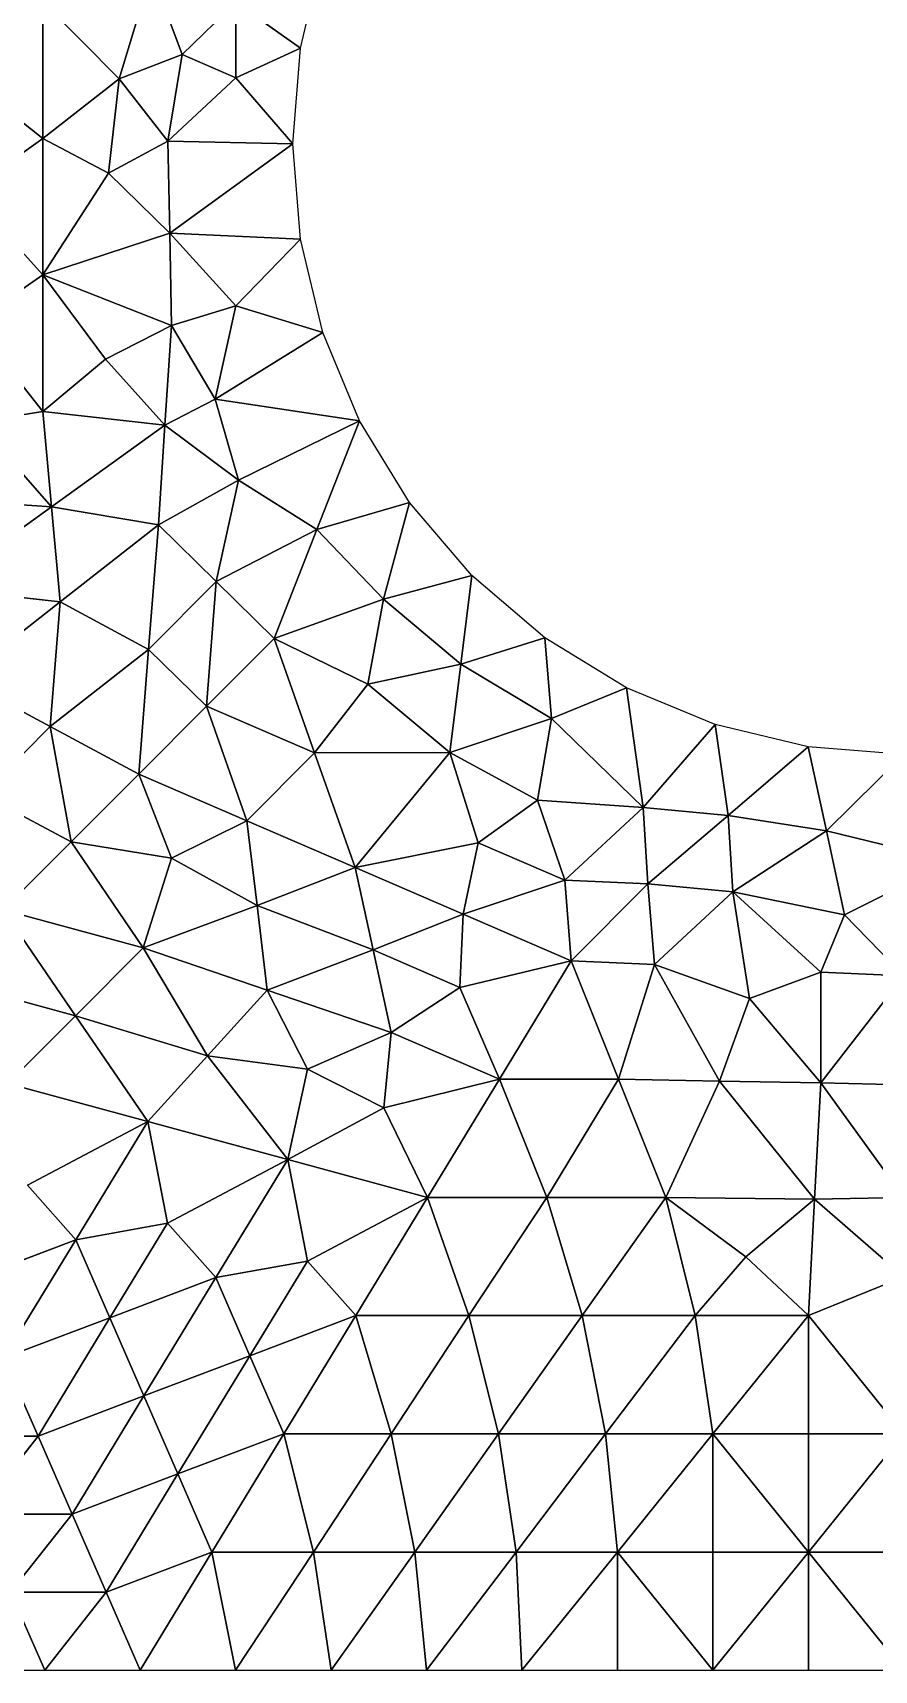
# Model space of a CAD drawing. Extents: x 100 to 350, y 100 to 150.
# Drawn here: x 135.74 to 149.51, y 100 to 126.82 of the extents above; entities that cross this region are included whole.
import ezdxf

# ---------------------------------------------------------------- set-up
doc = ezdxf.new("R2010")
doc.units = 0

msp = doc.modelspace()

# ---------------------------------------------------------------- linework, layer by layer
at = {"color": 7}
for p, q in [((140.123, 126.564), (140.489, 128.09)), ((140, 125), (140.123, 126.564)), ((140.123, 123.436), (140, 125)), ((140.489, 121.91), (140.123, 123.436)), ((141.09, 120.46), (140.489, 121.91)), ((141.91, 119.122), (141.09, 120.46)), ((142.929, 117.929), (141.91, 119.122)), ((144.122, 116.91), (142.929, 117.929)), ((145.46, 116.09), (144.122, 116.91)), ((146.91, 115.489), (145.46, 116.09)), ((148.436, 115.123), (146.91, 115.489)), ((150, 115), (148.436, 115.123)), ((134.375, 100), (135.938, 100)), ((135.938, 100), (137.5, 100)), ((137.5, 100), (139.062, 100)), ((139.062, 100), (140.625, 100)), ((140.625, 100), (142.188, 100)), ((142.188, 100), (143.75, 100)), ((143.75, 100), (145.312, 100)), ((145.312, 100), (146.875, 100)), ((146.875, 100), (148.438, 100)), ((148.438, 100), (150, 100))]:
    msp.add_line(p, q, dxfattribs=at)
at = {"color": 1}
for p, q in [((137.155, 126.062), (137.687, 127.816)), ((137.687, 127.816), (137.155, 126.062)), ((138.186, 126.463), (137.687, 127.816)), ((137.687, 127.816), (138.186, 126.463)), ((135.906, 127.326), (137.155, 126.062)), ((135.906, 125.088), (135.906, 127.326)), ((137.155, 126.062), (135.906, 127.326)), ((135.906, 127.326), (135.906, 125.088)), ((139.069, 127.314), (138.186, 126.463)), ((138.186, 126.463), (139.069, 127.314)), ((139.067, 126.08), (139.069, 127.314)), ((139.069, 127.314), (139.067, 126.08)), ((139.069, 127.314), (140.123, 126.564)), ((140.123, 126.564), (139.069, 127.314)), ((137.155, 126.062), (138.186, 126.463)), ((138.186, 126.463), (137.155, 126.062)), ((138.186, 126.463), (137.953, 125.044)), ((137.953, 125.044), (138.186, 126.463)), ((138.186, 126.463), (139.067, 126.08)), ((139.067, 126.08), (138.186, 126.463)), ((139.067, 126.08), (140.123, 126.564)), ((140.123, 126.564), (139.067, 126.08)), ((134.683, 126.055), (135.906, 125.088)), ((135.906, 125.088), (134.683, 126.055)), ((135.906, 125.088), (137.155, 126.062)), ((137.155, 126.062), (135.906, 125.088)), ((136.981, 124.516), (137.155, 126.062)), ((137.155, 126.062), (136.981, 124.516)), ((137.155, 126.062), (137.953, 125.044)), ((137.953, 125.044), (137.155, 126.062)), ((137.953, 125.044), (139.067, 126.08)), ((139.067, 126.08), (137.953, 125.044)), ((139.067, 126.08), (140, 125)), ((140, 125), (139.067, 126.08)), ((135.906, 125.088), (134.683, 124.209)), ((134.683, 124.209), (135.906, 125.088)), ((135.906, 122.851), (135.906, 125.088)), ((135.906, 125.088), (136.981, 124.516)), ((136.981, 124.516), (135.906, 125.088)), ((135.906, 125.088), (135.906, 122.851)), ((137.953, 125.044), (136.981, 124.516)), ((136.981, 124.516), (137.953, 125.044)), ((140, 125), (137.953, 125.044)), ((137.953, 125.044), (137.984, 123.534)), ((137.984, 123.534), (137.953, 125.044)), ((137.953, 125.044), (140, 125)), ((137.984, 123.534), (140, 125)), ((140, 125), (137.984, 123.534)), ((136.981, 124.516), (135.906, 122.851)), ((135.906, 122.851), (136.981, 124.516)), ((137.984, 123.534), (136.981, 124.516)), ((136.981, 124.516), (137.984, 123.534)), ((134.683, 124.209), (135.906, 122.851)), ((135.906, 122.851), (134.683, 124.209)), ((135.906, 122.851), (137.984, 123.534)), ((137.984, 123.534), (135.906, 122.851)), ((138.015, 122.025), (137.984, 123.534)), ((140.123, 123.436), (137.984, 123.534)), ((137.984, 123.534), (139.068, 122.344)), ((137.984, 123.534), (140.123, 123.436)), ((139.068, 122.344), (137.984, 123.534)), ((137.984, 123.534), (138.015, 122.025)), ((140.123, 123.436), (139.068, 122.344)), ((139.068, 122.344), (140.123, 123.436)), ((134.767, 122.059), (135.906, 122.851)), ((135.906, 122.851), (134.767, 122.059)), ((138.015, 122.025), (135.906, 122.851)), ((135.906, 122.851), (136.934, 121.47)), ((135.906, 122.851), (138.015, 122.025)), ((135.906, 120.614), (135.906, 122.851)), ((136.934, 121.47), (135.906, 122.851)), ((135.906, 122.851), (135.906, 120.614)), ((139.068, 122.344), (138.015, 122.025)), ((138.015, 122.025), (139.068, 122.344)), ((139.068, 122.344), (138.73, 120.816)), ((138.73, 120.816), (139.068, 122.344)), ((139.068, 122.344), (140.489, 121.91)), ((140.489, 121.91), (139.068, 122.344)), ((134.767, 122.059), (135.906, 120.614)), ((135.906, 120.614), (134.767, 122.059)), ((138.015, 122.025), (136.934, 121.47)), ((136.934, 121.47), (138.015, 122.025)), ((137.907, 120.39), (138.015, 122.025)), ((138.015, 122.025), (137.907, 120.39)), ((138.73, 120.816), (138.015, 122.025)), ((138.015, 122.025), (138.73, 120.816)), ((140.489, 121.91), (138.73, 120.816)), ((138.73, 120.816), (140.489, 121.91)), ((136.934, 121.47), (135.906, 120.614)), ((135.906, 120.614), (136.934, 121.47)), ((136.934, 121.47), (137.907, 120.39)), ((137.907, 120.39), (136.934, 121.47)), ((138.73, 120.816), (137.907, 120.39)), ((137.907, 120.39), (138.73, 120.816)), ((139.111, 119.488), (138.73, 120.816)), ((138.73, 120.816), (139.111, 119.488)), ((141.09, 120.46), (138.73, 120.816)), ((138.73, 120.816), (141.09, 120.46)), ((134.83, 120.439), (135.906, 120.614)), ((135.906, 120.614), (134.83, 120.439)), ((136.049, 119.054), (134.83, 120.439)), ((134.83, 120.439), (136.049, 119.054)), ((137.907, 120.39), (135.906, 120.614)), ((135.906, 120.614), (136.049, 119.054)), ((136.049, 119.054), (135.906, 120.614)), ((135.906, 120.614), (137.907, 120.39)), ((139.111, 119.488), (141.09, 120.46)), ((141.09, 120.46), (139.111, 119.488)), ((141.09, 120.46), (140.392, 118.68)), ((140.392, 118.68), (141.09, 120.46)), ((136.049, 119.054), (137.907, 120.39)), ((137.907, 120.39), (136.049, 119.054)), ((137.907, 120.39), (137.8, 118.756)), ((137.8, 118.756), (137.907, 120.39)), ((137.907, 120.39), (139.111, 119.488)), ((139.111, 119.488), (137.907, 120.39)), ((139.111, 119.488), (137.8, 118.756)), ((137.8, 118.756), (139.111, 119.488)), ((138.747, 117.828), (139.111, 119.488)), ((139.111, 119.488), (138.747, 117.828)), ((139.111, 119.488), (140.392, 118.68)), ((140.392, 118.68), (139.111, 119.488)), ((136.049, 119.054), (133.798, 119.202)), ((133.798, 119.202), (136.049, 119.054)), ((141.91, 119.122), (140.392, 118.68)), ((140.392, 118.68), (141.91, 119.122)), ((141.483, 117.543), (141.91, 119.122)), ((141.91, 119.122), (141.483, 117.543)), ((134.191, 117.718), (136.049, 119.054)), ((136.049, 119.054), (134.191, 117.718)), ((136.049, 119.054), (136.192, 117.495)), ((137.8, 118.756), (136.049, 119.054)), ((136.049, 119.054), (137.8, 118.756)), ((136.192, 117.495), (136.049, 119.054)), ((137.8, 118.756), (136.192, 117.495)), ((136.192, 117.495), (137.8, 118.756)), ((137.639, 116.716), (137.8, 118.756)), ((137.8, 118.756), (137.639, 116.716)), ((137.8, 118.756), (138.747, 117.828)), ((138.747, 117.828), (137.8, 118.756)), ((140.392, 118.68), (138.747, 117.828)), ((138.747, 117.828), (140.392, 118.68)), ((139.694, 116.899), (140.392, 118.68)), ((140.392, 118.68), (139.694, 116.899)), ((140.392, 118.68), (141.483, 117.543)), ((141.483, 117.543), (140.392, 118.68)), ((138.747, 117.828), (137.639, 116.716)), ((137.639, 116.716), (138.747, 117.828)), ((138.586, 115.788), (138.747, 117.828)), ((138.747, 117.828), (138.586, 115.788)), ((139.694, 116.899), (138.747, 117.828)), ((138.747, 117.828), (139.694, 116.899)), ((142.929, 117.929), (141.483, 117.543)), ((141.483, 117.543), (142.929, 117.929)), ((142.749, 116.479), (142.929, 117.929)), ((142.929, 117.929), (142.749, 116.479)), ((136.192, 117.495), (134.191, 117.718)), ((134.191, 117.718), (136.192, 117.495)), ((136.192, 117.495), (134.583, 116.234)), ((134.583, 116.234), (136.192, 117.495)), ((136.192, 117.495), (136.03, 115.455)), ((136.03, 115.455), (136.192, 117.495)), ((136.192, 117.495), (137.639, 116.716)), ((137.639, 116.716), (136.192, 117.495)), ((141.483, 117.543), (139.694, 116.899)), ((139.694, 116.899), (141.483, 117.543)), ((141.226, 116.15), (141.483, 117.543)), ((141.483, 117.543), (141.226, 116.15)), ((142.749, 116.479), (141.483, 117.543)), ((141.483, 117.543), (142.749, 116.479)), ((136.03, 115.455), (137.639, 116.716)), ((137.639, 116.716), (136.03, 115.455)), ((137.477, 114.676), (137.639, 116.716)), ((137.639, 116.716), (137.477, 114.676)), ((137.639, 116.716), (138.586, 115.788)), ((138.586, 115.788), (137.639, 116.716)), ((139.694, 116.899), (138.586, 115.788)), ((138.586, 115.788), (139.694, 116.899)), ((140.356, 115.023), (139.694, 116.899)), ((139.694, 116.899), (141.226, 116.15)), ((141.226, 116.15), (139.694, 116.899)), ((139.694, 116.899), (140.356, 115.023)), ((144.122, 116.91), (142.749, 116.479)), ((142.749, 116.479), (144.122, 116.91)), ((144.122, 116.91), (144.231, 115.587)), ((144.231, 115.587), (144.122, 116.91)), ((142.749, 116.479), (141.226, 116.15)), ((141.226, 116.15), (142.749, 116.479)), ((142.57, 115.028), (142.749, 116.479)), ((142.749, 116.479), (142.57, 115.028)), ((144.231, 115.587), (142.749, 116.479)), ((142.749, 116.479), (144.231, 115.587)), ((134.583, 116.234), (136.03, 115.455)), ((136.03, 115.455), (134.583, 116.234)), ((141.226, 116.15), (140.356, 115.023)), ((140.356, 115.023), (141.226, 116.15)), ((142.57, 115.028), (141.226, 116.15)), ((141.226, 116.15), (142.57, 115.028)), ((145.46, 116.09), (144.231, 115.587)), ((144.231, 115.587), (145.46, 116.09)), ((145.46, 116.09), (145.731, 114.132)), ((145.731, 114.132), (145.46, 116.09)), ((138.586, 115.788), (137.477, 114.676)), ((137.477, 114.676), (138.586, 115.788)), ((138.586, 115.788), (140.356, 115.023)), ((138.586, 115.788), (139.247, 113.911)), ((140.356, 115.023), (138.586, 115.788)), ((139.247, 113.911), (138.586, 115.788)), ((142.57, 115.028), (144.231, 115.587)), ((144.231, 115.587), (142.57, 115.028)), ((144.231, 115.587), (144.003, 114.248)), ((144.003, 114.248), (144.231, 115.587)), ((144.231, 115.587), (145.731, 114.132)), ((145.731, 114.132), (144.231, 115.587)), ((134.922, 114.343), (136.03, 115.455)), ((136.03, 115.455), (134.922, 114.343)), ((136.03, 115.455), (137.477, 114.676)), ((136.369, 113.565), (136.03, 115.455)), ((137.477, 114.676), (136.03, 115.455)), ((136.03, 115.455), (136.369, 113.565)), ((145.731, 114.132), (146.91, 115.489)), ((146.91, 115.489), (145.731, 114.132)), ((146.91, 115.489), (147.122, 114.001)), ((147.122, 114.001), (146.91, 115.489)), ((147.122, 114.001), (148.436, 115.123)), ((148.436, 115.123), (147.122, 114.001)), ((148.436, 115.123), (148.733, 113.747)), ((148.733, 113.747), (148.436, 115.123)), ((140.356, 115.023), (139.247, 113.911)), ((139.247, 113.911), (140.356, 115.023)), ((140.356, 115.023), (142.57, 115.028)), ((142.57, 115.028), (140.356, 115.023)), ((140.356, 115.023), (141.017, 113.147)), ((141.017, 113.147), (140.356, 115.023)), ((141.017, 113.147), (142.57, 115.028)), ((142.57, 115.028), (141.017, 113.147)), ((143.033, 113.552), (142.57, 115.028)), ((144.003, 114.248), (142.57, 115.028)), ((142.57, 115.028), (143.033, 113.552)), ((142.57, 115.028), (144.003, 114.248)), ((148.733, 113.747), (150, 115)), ((150, 115), (148.733, 113.747)), ((136.369, 113.565), (137.477, 114.676)), ((137.477, 114.676), (136.369, 113.565)), ((139.247, 113.911), (137.477, 114.676)), ((137.477, 114.676), (138.012, 113.302)), ((138.012, 113.302), (137.477, 114.676)), ((137.477, 114.676), (139.247, 113.911)), ((136.369, 113.565), (134.922, 114.343)), ((134.922, 114.343), (136.369, 113.565)), ((144.003, 114.248), (143.033, 113.552)), ((143.033, 113.552), (144.003, 114.248)), ((145.731, 114.132), (144.003, 114.248)), ((144.003, 114.248), (144.449, 112.94)), ((144.449, 112.94), (144.003, 114.248)), ((144.003, 114.248), (145.731, 114.132)), ((144.449, 112.94), (145.731, 114.132)), ((145.731, 114.132), (144.449, 112.94)), ((145.809, 112.879), (145.731, 114.132)), ((145.731, 114.132), (147.122, 114.001)), ((145.731, 114.132), (145.809, 112.879)), ((147.122, 114.001), (145.731, 114.132)), ((147.122, 114.001), (145.809, 112.879)), ((145.809, 112.879), (147.122, 114.001)), ((147.201, 112.748), (147.122, 114.001)), ((147.122, 114.001), (148.733, 113.747)), ((148.733, 113.747), (147.122, 114.001)), ((147.122, 114.001), (147.201, 112.748)), ((139.247, 113.911), (138.012, 113.302)), ((138.012, 113.302), (139.247, 113.911)), ((141.017, 113.147), (139.247, 113.911)), ((139.247, 113.911), (139.414, 112.525)), ((139.414, 112.525), (139.247, 113.911)), ((139.247, 113.911), (141.017, 113.147)), ((148.733, 113.747), (147.201, 112.748)), ((147.201, 112.748), (148.733, 113.747)), ((148.733, 113.747), (150.782, 113.248)), ((149.03, 112.371), (148.733, 113.747)), ((148.733, 113.747), (149.03, 112.371)), ((150.782, 113.248), (148.733, 113.747)), ((135.261, 112.453), (136.369, 113.565)), ((136.369, 113.565), (135.261, 112.453)), ((137.551, 111.832), (136.369, 113.565)), ((136.369, 113.565), (138.012, 113.302)), ((138.012, 113.302), (136.369, 113.565)), ((136.369, 113.565), (137.551, 111.832)), ((143.033, 113.552), (141.017, 113.147)), ((141.017, 113.147), (143.033, 113.552)), ((142.787, 112.382), (143.033, 113.552)), ((143.033, 113.552), (142.787, 112.382)), ((143.033, 113.552), (144.449, 112.94)), ((144.449, 112.94), (143.033, 113.552)), ((138.012, 113.302), (137.551, 111.832)), ((137.551, 111.832), (138.012, 113.302)), ((138.012, 113.302), (139.414, 112.525)), ((139.414, 112.525), (138.012, 113.302)), ((150.782, 113.248), (149.03, 112.371)), ((149.03, 112.371), (150.782, 113.248)), ((139.414, 112.525), (141.017, 113.147)), ((141.017, 113.147), (139.414, 112.525)), ((141.017, 113.147), (142.787, 112.382)), ((141.314, 111.796), (141.017, 113.147)), ((142.787, 112.382), (141.017, 113.147)), ((141.017, 113.147), (141.314, 111.796)), ((142.787, 112.382), (144.449, 112.94)), ((144.449, 112.94), (142.787, 112.382)), ((144.449, 112.94), (145.809, 112.879)), ((144.449, 112.94), (144.557, 111.617)), ((145.809, 112.879), (144.449, 112.94)), ((144.557, 111.617), (144.449, 112.94)), ((145.809, 112.879), (144.557, 111.617)), ((144.557, 111.617), (145.809, 112.879)), ((145.809, 112.879), (147.201, 112.748)), ((145.918, 111.556), (145.809, 112.879)), ((147.201, 112.748), (145.809, 112.879)), ((145.809, 112.879), (145.918, 111.556)), ((147.201, 112.748), (145.918, 111.556)), ((145.918, 111.556), (147.201, 112.748)), ((147.201, 112.748), (149.03, 112.371)), ((147.476, 111.001), (147.201, 112.748)), ((147.201, 112.748), (148.639, 111.434)), ((149.03, 112.371), (147.201, 112.748)), ((147.201, 112.748), (147.476, 111.001)), ((148.639, 111.434), (147.201, 112.748)), ((136.443, 110.72), (135.261, 112.453)), ((135.261, 112.453), (137.551, 111.832)), ((137.551, 111.832), (135.261, 112.453)), ((135.261, 112.453), (136.443, 110.72)), ((137.551, 111.832), (139.414, 112.525)), ((139.414, 112.525), (137.551, 111.832)), ((141.314, 111.796), (139.414, 112.525)), ((139.414, 112.525), (139.581, 111.139)), ((139.581, 111.139), (139.414, 112.525)), ((139.414, 112.525), (141.314, 111.796)), ((141.314, 111.796), (142.787, 112.382)), ((142.787, 112.382), (141.314, 111.796)), ((142.73, 111.184), (142.787, 112.382)), ((142.787, 112.382), (142.73, 111.184)), ((144.557, 111.617), (142.787, 112.382)), ((142.787, 112.382), (144.557, 111.617)), ((149.03, 112.371), (148.639, 111.434)), ((148.639, 111.434), (149.03, 112.371)), ((149.03, 112.371), (150, 111.372)), ((150, 111.372), (149.03, 112.371)), ((136.443, 110.72), (137.551, 111.832)), ((137.551, 111.832), (136.443, 110.72)), ((139.581, 111.139), (137.551, 111.832)), ((137.551, 111.832), (138.603, 110.063)), ((138.603, 110.063), (137.551, 111.832)), ((137.551, 111.832), (139.581, 111.139)), ((141.314, 111.796), (139.581, 111.139)), ((139.581, 111.139), (141.314, 111.796)), ((141.611, 110.446), (141.314, 111.796)), ((142.73, 111.184), (141.314, 111.796)), ((141.314, 111.796), (141.611, 110.446)), ((141.314, 111.796), (142.73, 111.184)), ((144.557, 111.617), (142.73, 111.184)), ((142.73, 111.184), (144.557, 111.617)), ((143.381, 109.681), (144.557, 111.617)), ((144.557, 111.617), (143.381, 109.681)), ((145.33, 109.681), (144.557, 111.617)), ((145.918, 111.556), (144.557, 111.617)), ((144.557, 111.617), (145.33, 109.681)), ((144.557, 111.617), (145.918, 111.556)), ((134.153, 111.342), (136.443, 110.72)), ((136.443, 110.72), (134.153, 111.342)), ((145.918, 111.556), (145.33, 109.681)), ((145.33, 109.681), (145.918, 111.556)), ((146.985, 109.65), (145.918, 111.556)), ((145.918, 111.556), (147.476, 111.001)), ((145.918, 111.556), (146.985, 109.65)), ((147.476, 111.001), (145.918, 111.556)), ((148.639, 111.434), (147.476, 111.001)), ((147.476, 111.001), (148.639, 111.434)), ((148.639, 111.434), (148.639, 109.62)), ((150, 111.372), (148.639, 111.434)), ((148.639, 111.434), (150, 111.372)), ((148.639, 109.62), (148.639, 111.434)), ((148.639, 109.62), (150, 111.372)), ((150, 111.372), (148.639, 109.62)), ((138.603, 110.063), (139.581, 111.139)), ((139.581, 111.139), (138.603, 110.063)), ((139.581, 111.139), (141.611, 110.446)), ((140.239, 109.845), (139.581, 111.139)), ((141.611, 110.446), (139.581, 111.139)), ((139.581, 111.139), (140.239, 109.845)), ((142.73, 111.184), (141.611, 110.446)), ((141.611, 110.446), (142.73, 111.184)), ((143.381, 109.681), (142.73, 111.184)), ((142.73, 111.184), (143.381, 109.681)), ((147.476, 111.001), (146.985, 109.65)), ((146.985, 109.65), (147.476, 111.001)), ((148.639, 109.62), (147.476, 111.001)), ((147.476, 111.001), (148.639, 109.62)), ((136.443, 110.72), (135.335, 109.609)), ((135.335, 109.609), (136.443, 110.72)), ((137.625, 108.987), (136.443, 110.72)), ((138.603, 110.063), (136.443, 110.72)), ((136.443, 110.72), (137.625, 108.987)), ((136.443, 110.72), (138.603, 110.063)), ((140.239, 109.845), (141.611, 110.446)), ((141.611, 110.446), (140.239, 109.845)), ((141.487, 109.212), (141.611, 110.446)), ((141.611, 110.446), (141.487, 109.212)), ((141.611, 110.446), (143.381, 109.681)), ((143.381, 109.681), (141.611, 110.446)), ((137.625, 108.987), (138.603, 110.063)), ((138.603, 110.063), (137.625, 108.987)), ((140.239, 109.845), (138.603, 110.063)), ((138.603, 110.063), (139.915, 108.366)), ((139.915, 108.366), (138.603, 110.063)), ((138.603, 110.063), (140.239, 109.845)), ((139.915, 108.366), (140.239, 109.845)), ((140.239, 109.845), (139.915, 108.366)), ((141.487, 109.212), (140.239, 109.845)), ((140.239, 109.845), (141.487, 109.212)), ((135.335, 109.609), (137.625, 108.987)), ((137.625, 108.987), (135.335, 109.609)), ((143.381, 109.681), (141.487, 109.212)), ((141.487, 109.212), (143.381, 109.681)), ((142.205, 107.745), (143.381, 109.681)), ((143.381, 109.681), (142.205, 107.745)), ((145.33, 109.681), (143.381, 109.681)), ((143.381, 109.681), (144.154, 107.745)), ((143.381, 109.681), (145.33, 109.681)), ((144.154, 107.745), (143.381, 109.681)), ((144.154, 107.745), (145.33, 109.681)), ((145.33, 109.681), (144.154, 107.745)), ((146.102, 107.745), (145.33, 109.681)), ((145.33, 109.681), (146.985, 109.65)), ((146.985, 109.65), (145.33, 109.681)), ((145.33, 109.681), (146.102, 107.745)), ((146.985, 109.65), (146.102, 107.745)), ((146.102, 107.745), (146.985, 109.65)), ((148.538, 107.714), (146.985, 109.65)), ((146.985, 109.65), (148.639, 109.62)), ((146.985, 109.65), (148.538, 107.714)), ((148.639, 109.62), (146.985, 109.65)), ((148.538, 107.714), (148.639, 109.62)), ((148.639, 109.62), (148.538, 107.714)), ((150, 107.745), (148.639, 109.62)), ((150, 109.589), (148.639, 109.62)), ((148.639, 109.62), (150, 107.745)), ((148.639, 109.62), (150, 109.589)), ((141.487, 109.212), (139.915, 108.366)), ((139.915, 108.366), (141.487, 109.212)), ((142.205, 107.745), (141.487, 109.212)), ((141.487, 109.212), (142.205, 107.745)), ((137.625, 108.987), (135.657, 107.943)), ((135.657, 107.943), (137.625, 108.987)), ((136.449, 107.051), (137.625, 108.987)), ((137.625, 108.987), (136.449, 107.051)), ((137.625, 108.987), (139.915, 108.366)), ((137.947, 107.321), (137.625, 108.987)), ((139.915, 108.366), (137.625, 108.987)), ((137.625, 108.987), (137.947, 107.321)), ((139.915, 108.366), (137.947, 107.321)), ((137.947, 107.321), (139.915, 108.366)), ((138.739, 106.43), (139.915, 108.366)), ((139.915, 108.366), (138.739, 106.43)), ((139.915, 108.366), (142.205, 107.745)), ((140.237, 106.7), (139.915, 108.366)), ((142.205, 107.745), (139.915, 108.366)), ((139.915, 108.366), (140.237, 106.7)), ((135.657, 107.943), (136.449, 107.051)), ((136.449, 107.051), (135.657, 107.943)), ((142.205, 107.745), (140.237, 106.7)), ((140.237, 106.7), (142.205, 107.745)), ((141.029, 105.809), (142.205, 107.745)), ((142.205, 107.745), (141.029, 105.809)), ((144.154, 107.745), (142.205, 107.745)), ((142.205, 107.745), (142.881, 105.809)), ((142.205, 107.745), (144.154, 107.745)), ((142.881, 105.809), (142.205, 107.745)), ((144.154, 107.745), (142.881, 105.809)), ((142.881, 105.809), (144.154, 107.745)), ((144.154, 107.745), (144.733, 105.809)), ((146.102, 107.745), (144.154, 107.745)), ((144.733, 105.809), (144.154, 107.745)), ((144.154, 107.745), (146.102, 107.745)), ((144.733, 105.809), (146.102, 107.745)), ((146.102, 107.745), (144.733, 105.809)), ((147.416, 106.769), (146.102, 107.745)), ((146.102, 107.745), (146.585, 105.809)), ((146.102, 107.745), (148.538, 107.714)), ((146.585, 105.809), (146.102, 107.745)), ((148.538, 107.714), (146.102, 107.745)), ((146.102, 107.745), (147.416, 106.769)), ((147.416, 106.769), (148.538, 107.714)), ((148.538, 107.714), (147.416, 106.769)), ((148.538, 107.714), (148.438, 105.809)), ((148.438, 105.809), (148.538, 107.714)), ((148.538, 107.714), (150, 107.745)), ((150, 107.745), (148.538, 107.714)), ((150, 106.444), (148.538, 107.714)), ((148.538, 107.714), (150, 106.444)), ((137.947, 107.321), (136.449, 107.051)), ((136.449, 107.051), (137.947, 107.321)), ((137.006, 105.772), (137.947, 107.321)), ((137.947, 107.321), (137.006, 105.772)), ((138.739, 106.43), (137.947, 107.321)), ((137.947, 107.321), (138.739, 106.43)), ((136.449, 107.051), (134.716, 106.394)), ((134.716, 106.394), (136.449, 107.051)), ((136.449, 107.051), (135.272, 105.115)), ((135.272, 105.115), (136.449, 107.051)), ((136.449, 107.051), (137.006, 105.772)), ((137.006, 105.772), (136.449, 107.051)), ((146.585, 105.809), (147.416, 106.769)), ((147.416, 106.769), (146.585, 105.809)), ((148.438, 105.809), (147.416, 106.769)), ((147.416, 106.769), (148.438, 105.809)), ((140.237, 106.7), (138.739, 106.43)), ((138.739, 106.43), (140.237, 106.7)), ((139.296, 105.151), (140.237, 106.7)), ((140.237, 106.7), (139.296, 105.151)), ((140.237, 106.7), (141.029, 105.809)), ((141.029, 105.809), (140.237, 106.7)), ((137.006, 105.772), (138.739, 106.43)), ((138.739, 106.43), (137.006, 105.772)), ((137.562, 104.494), (138.739, 106.43)), ((138.739, 106.43), (137.562, 104.494)), ((138.739, 106.43), (139.296, 105.151)), ((139.296, 105.151), (138.739, 106.43)), ((148.438, 105.809), (150, 106.444)), ((150, 106.444), (148.438, 105.809)), ((135.272, 105.115), (137.006, 105.772)), ((137.006, 105.772), (135.272, 105.115)), ((135.829, 103.836), (137.006, 105.772)), ((137.006, 105.772), (135.829, 103.836)), ((137.006, 105.772), (137.562, 104.494)), ((137.562, 104.494), (137.006, 105.772)), ((141.029, 105.809), (139.296, 105.151)), ((139.296, 105.151), (141.029, 105.809)), ((139.852, 103.872), (141.029, 105.809)), ((141.029, 105.809), (139.852, 103.872)), ((142.881, 105.809), (141.029, 105.809)), ((141.029, 105.809), (141.608, 103.872)), ((141.029, 105.809), (142.881, 105.809)), ((141.608, 103.872), (141.029, 105.809)), ((142.881, 105.809), (141.608, 103.872)), ((141.608, 103.872), (142.881, 105.809)), ((142.881, 105.809), (143.364, 103.872)), ((144.733, 105.809), (142.881, 105.809)), ((142.881, 105.809), (144.733, 105.809)), ((143.364, 103.872), (142.881, 105.809)), ((143.364, 103.872), (144.733, 105.809)), ((144.733, 105.809), (143.364, 103.872)), ((146.585, 105.809), (144.733, 105.809)), ((144.733, 105.809), (145.119, 103.872)), ((144.733, 105.809), (146.585, 105.809)), ((145.119, 103.872), (144.733, 105.809)), ((146.585, 105.809), (145.119, 103.872)), ((145.119, 103.872), (146.585, 105.809)), ((146.585, 105.809), (146.875, 103.872)), ((148.438, 105.809), (146.585, 105.809)), ((146.585, 105.809), (148.438, 105.809)), ((146.875, 103.872), (146.585, 105.809)), ((146.875, 103.872), (148.438, 105.809)), ((148.438, 105.809), (146.875, 103.872)), ((150, 103.872), (148.438, 105.809)), ((148.438, 105.809), (148.438, 103.872)), ((148.438, 105.809), (150, 103.872)), ((148.438, 103.872), (148.438, 105.809)), ((139.296, 105.151), (137.562, 104.494)), ((137.562, 104.494), (139.296, 105.151)), ((139.296, 105.151), (138.119, 103.215)), ((138.119, 103.215), (139.296, 105.151)), ((139.852, 103.872), (139.296, 105.151)), ((139.296, 105.151), (139.852, 103.872)), ((135.272, 105.115), (135.829, 103.836)), ((135.829, 103.836), (135.272, 105.115)), ((137.562, 104.494), (135.829, 103.836)), ((135.829, 103.836), (137.562, 104.494)), ((137.562, 104.494), (136.386, 102.558)), ((136.386, 102.558), (137.562, 104.494)), ((137.562, 104.494), (138.119, 103.215)), ((138.119, 103.215), (137.562, 104.494)), ((135.829, 103.836), (134.267, 103.836)), ((134.267, 103.836), (135.829, 103.836)), ((134.824, 102.558), (135.829, 103.836)), ((135.829, 103.836), (134.824, 102.558)), ((135.829, 103.836), (136.386, 102.558)), ((136.386, 102.558), (135.829, 103.836)), ((138.119, 103.215), (139.852, 103.872)), ((139.852, 103.872), (138.119, 103.215)), ((139.852, 103.872), (138.676, 101.936)), ((138.676, 101.936), (139.852, 103.872)), ((141.608, 103.872), (139.852, 103.872)), ((139.852, 103.872), (140.335, 101.936)), ((139.852, 103.872), (141.608, 103.872)), ((140.335, 101.936), (139.852, 103.872)), ((141.608, 103.872), (140.335, 101.936)), ((140.335, 101.936), (141.608, 103.872)), ((141.994, 101.936), (141.608, 103.872)), ((141.608, 103.872), (141.994, 101.936)), ((143.364, 103.872), (141.608, 103.872)), ((141.608, 103.872), (143.364, 103.872)), ((143.364, 103.872), (141.994, 101.936)), ((141.994, 101.936), (143.364, 103.872)), ((143.653, 101.936), (143.364, 103.872)), ((145.119, 103.872), (143.364, 103.872)), ((143.364, 103.872), (143.653, 101.936)), ((143.364, 103.872), (145.119, 103.872)), ((143.653, 101.936), (145.119, 103.872)), ((145.119, 103.872), (143.653, 101.936)), ((145.119, 103.872), (145.312, 101.936)), ((146.875, 103.872), (145.119, 103.872)), ((145.119, 103.872), (146.875, 103.872)), ((145.312, 101.936), (145.119, 103.872)), ((146.875, 103.872), (145.312, 101.936)), ((145.312, 101.936), (146.875, 103.872)), ((146.875, 101.936), (146.875, 103.872)), ((148.438, 103.872), (146.875, 103.872)), ((146.875, 103.872), (148.438, 101.936)), ((146.875, 103.872), (148.438, 103.872)), ((148.438, 101.936), (146.875, 103.872)), ((146.875, 103.872), (146.875, 101.936)), ((148.438, 103.872), (148.438, 101.936)), ((148.438, 101.936), (150, 103.872)), ((150, 103.872), (148.438, 103.872)), ((148.438, 103.872), (150, 103.872)), ((150, 103.872), (148.438, 101.936)), ((148.438, 101.936), (148.438, 103.872)), ((136.386, 102.558), (138.119, 103.215)), ((138.119, 103.215), (136.386, 102.558)), ((138.119, 103.215), (136.943, 101.279)), ((136.943, 101.279), (138.119, 103.215)), ((138.676, 101.936), (138.119, 103.215)), ((138.119, 103.215), (138.676, 101.936)), ((134.824, 102.558), (136.386, 102.558)), ((136.386, 102.558), (134.824, 102.558)), ((136.386, 102.558), (135.381, 101.279)), ((135.381, 101.279), (136.386, 102.558)), ((136.943, 101.279), (136.386, 102.558)), ((136.386, 102.558), (136.943, 101.279)), ((136.943, 101.279), (138.676, 101.936)), ((138.676, 101.936), (136.943, 101.279)), ((138.676, 101.936), (137.5, 100)), ((137.5, 100), (138.676, 101.936)), ((139.062, 100), (138.676, 101.936)), ((140.335, 101.936), (138.676, 101.936)), ((138.676, 101.936), (139.062, 100)), ((138.676, 101.936), (140.335, 101.936)), ((139.062, 100), (140.335, 101.936)), ((140.335, 101.936), (139.062, 100)), ((140.335, 101.936), (140.625, 100)), ((141.994, 101.936), (140.335, 101.936)), ((140.335, 101.936), (141.994, 101.936)), ((140.625, 100), (140.335, 101.936)), ((140.625, 100), (141.994, 101.936)), ((141.994, 101.936), (140.625, 100)), ((141.994, 101.936), (143.653, 101.936)), ((142.188, 100), (141.994, 101.936)), ((143.653, 101.936), (141.994, 101.936)), ((141.994, 101.936), (142.188, 100)), ((142.188, 100), (143.653, 101.936)), ((143.653, 101.936), (142.188, 100)), ((143.653, 101.936), (145.312, 101.936)), ((143.653, 101.936), (143.75, 100)), ((145.312, 101.936), (143.653, 101.936)), ((143.75, 100), (143.653, 101.936)), ((145.312, 101.936), (143.75, 100)), ((143.75, 100), (145.312, 101.936)), ((145.312, 100), (145.312, 101.936)), ((145.312, 101.936), (146.875, 101.936)), ((146.875, 101.936), (145.312, 101.936)), ((145.312, 101.936), (146.875, 100)), ((146.875, 100), (145.312, 101.936)), ((145.312, 101.936), (145.312, 100)), ((146.875, 100), (146.875, 101.936)), ((148.438, 101.936), (146.875, 100)), ((146.875, 101.936), (148.438, 101.936)), ((146.875, 101.936), (146.875, 100)), ((146.875, 100), (148.438, 101.936)), ((148.438, 101.936), (146.875, 101.936)), ((148.438, 101.936), (150, 101.936)), ((150, 101.936), (148.438, 101.936)), ((148.438, 101.936), (150, 100)), ((148.438, 100), (148.438, 101.936)), ((150, 100), (148.438, 101.936)), ((148.438, 101.936), (148.438, 100)), ((135.938, 100), (135.381, 101.279)), ((135.381, 101.279), (136.943, 101.279)), ((136.943, 101.279), (135.381, 101.279)), ((135.381, 101.279), (135.938, 100)), ((136.943, 101.279), (135.938, 100)), ((135.938, 100), (136.943, 101.279)), ((137.5, 100), (136.943, 101.279)), ((136.943, 101.279), (137.5, 100))]:
    msp.add_line(p, q, dxfattribs=at)

doc.saveas('drawing.dxf')
